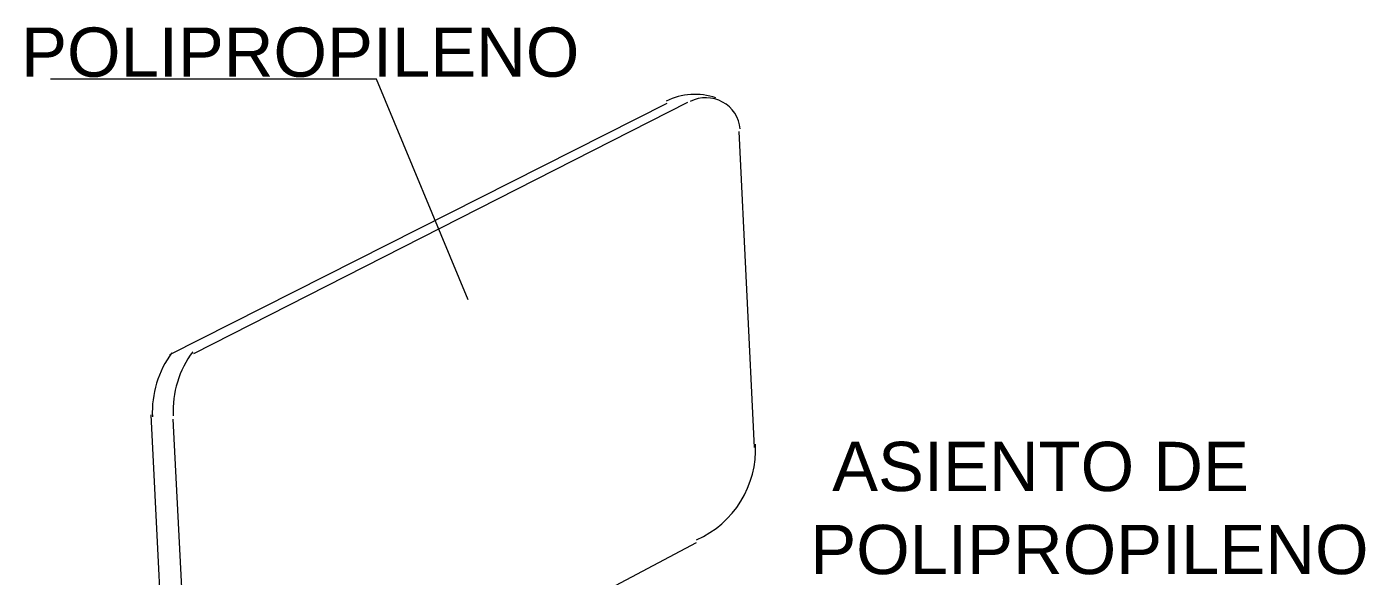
# Model space of a CAD drawing. Header units: inches. Extents: x 0.22 to 6.49, y 0.27 to 4.47.
# Drawn here: x 2.293 to 3.122, y 3.193 to 3.533 of the extents above; entities that cross this region are included whole.
import ezdxf

# ---------------------------------------------------------------- set-up
doc = ezdxf.new("R2010")
doc.units = ezdxf.units.IN
doc.header["$MEASUREMENT"] = 0
doc.layers.add('PDF_PDF13_PDF6_PDF9_0', color=7, linetype='Continuous')
doc.layers.add('PDF_Texto', color=7, linetype='Continuous')
doc.styles.add('PDF Arial', font='arial.ttf')

msp = doc.modelspace()

# ---------------------------------------------------------------- linework, layer by layer
at = {"layer": 'PDF_PDF13_PDF6_PDF9_0', "lineweight": 13}
msp.add_lwpolyline([(2.5662, 3.3637), (2.50935, 3.50041), (2.30766, 3.50041)], dxfattribs=at)
at = {"layer": 'PDF_PDF13_PDF6_PDF9_0', "lineweight": 5}
for points in [[(2.38143, 3.32986), (2.68938, 3.48552)], [(2.39632, 3.33053), (2.70224, 3.4862)], [(2.74352, 3.27233), (2.73405, 3.46792)], [(2.38008, 3.08959), (2.36993, 3.29263)], [(2.39429, 3.08079), (2.38346, 3.28992)], [(2.42678, 3.06455), (2.70765, 3.21345)]]:
    msp.add_lwpolyline(points, dxfattribs=at)
for centre, radius, start, end in [((2.70664, 3.44999), 0.04095, 71.52017, 115.88941), ((2.7134, 3.46758), 0.02132, 5.41641, 116.91098), ((2.44471, 3.295), 0.06125, 143.2123, 182.81264), ((2.43186, 3.29432), 0.06125, 143.2123, 182.81264), ((2.68295, 3.27131), 0.06125, 293.67528, 2.81259)]:
    msp.add_arc(centre, radius, start, end, dxfattribs=at)

# ---------------------------------------------------------------- texts
at = {"layer": 'PDF_Texto', "attachment_point": 7, "style": 'PDF Arial'}
for s, insert, char_height in [('POLIPROPILENO', (2.28939, 3.50145), 0.0304972), ('ASIENTO DE', (2.79157, 3.24495), 0.030497), ('POLIPROPILENO', (2.77804, 3.19351), 0.0304972)]:
    msp.add_mtext(s, dxfattribs=dict(at, insert=insert, char_height=char_height))

doc.saveas('drawing.dxf')
